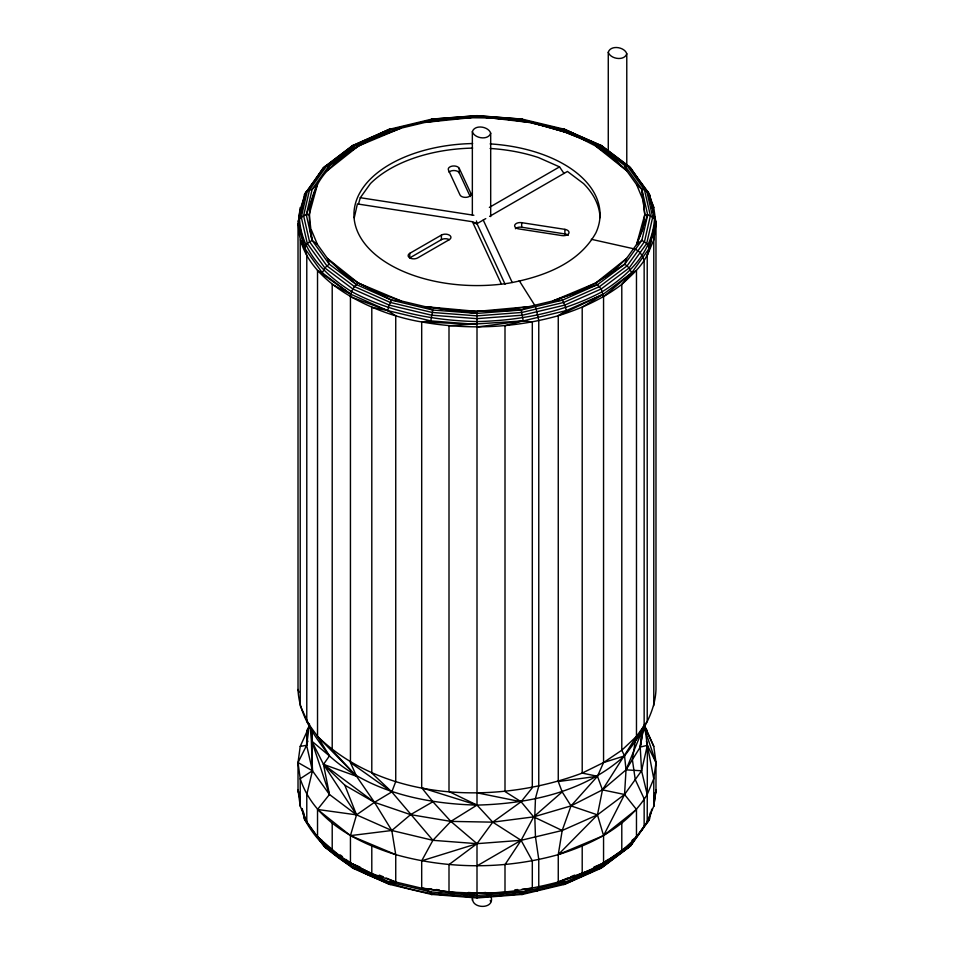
<?xml version="1.0" encoding="UTF-8"?>
<svg xmlns="http://www.w3.org/2000/svg" width="954" height="954" viewBox="0 0 954 954"><rect width="100%" height="100%" fill="white"/><g stroke="black" fill="none" stroke-linecap="round" stroke-linejoin="round"><path stroke-width="1.43" d="M562.347 884.119L564.851 884.263L601.247 868.14L629.163 847.14L647.217 821.883L647.372 745.312L644.379 724.384M646.407 741.067L647.372 745.312L641.565 770.772L624.548 794.491L597.466 814.859L562.192 830.493L521.099 840.319L477 843.67L432.901 840.319L391.808 830.493L356.534 814.859L329.452 794.491L312.435 770.772L306.628 745.312L306.783 730.621L309.287 725.839M311.04 728.057L312.435 732.183L311.791 741.127L312.435 770.772L306.783 794.491L306.783 821.883L319.817 840.14M651.761 809.171L649.519 819.009L631.667 843.873L603.286 865.23L566.294 881.615L523.221 891.918L477 893.29L449 892.014L421.692 888.234L395.743 882.021L395.743 854.629L391.808 830.493L374.481 802.326L356.534 776.282L350.44 762.556L350.44 296.742L351.501 291.554L354.399 286.546L358.346 283.04L400.823 300.856L425.15 306.663L450.753 310.217L477 311.409L521.182 310.038L562.347 300.188L597.693 284.53L624.822 264.115L641.875 240.348L647.694 214.841L641.875 189.345L624.822 165.567L597.693 145.163L562.347 129.505L521.182 119.655L477 116.305L432.818 119.655L391.653 129.505L356.307 145.163L329.178 165.567L312.125 189.345L306.306 214.841L312.125 240.348L329.178 264.115L356.307 284.53L391.653 300.188L432.818 310.038L477 313.389L521.182 310.038L528.85 306.663L553.177 300.856L575.632 292.914L595.654 283.04L624.822 264.115L626.504 258.51L636.58 244.474L642.734 229.687L644.797 214.531L641.875 189.345L636.58 184.599L626.504 170.551L612.754 157.589L595.654 146.034L580.879 138.461L564.673 131.938L547.25 126.56L528.85 122.398L509.734 119.524L477 116.305L470.417 117.736L425.15 122.398L400.823 128.218L389.149 129.362L352.753 145.485L323.299 167.868L304.481 194.616L298.018 223.665L298.018 689.48C298.984 714.94 314.677 736.393 329.452 755.914C369.413 792.035 424.566 803.769 477 805.093C529.434 803.769 584.587 792.035 624.548 755.914C639.323 736.393 655.016 714.94 655.982 689.48L655.982 223.665L653.776 207.507L648.434 192.577L629.163 166.485L601.247 145.485L563.695 129.064L562.347 129.505L564.673 131.938L597.693 145.163L626.504 170.551L624.822 165.567L629.163 166.485L649.519 194.616L655.982 223.665L653.776 239.836L653.776 705.65M563.695 884.561L602.499 866.983L603.56 863.024L603.56 835.621L597.466 814.859L602.463 789.876L636.473 736.393L647.217 721.415L647.217 255.6L655.601 221.304L648.434 192.577L644.475 189.846L641.875 189.345L644.797 214.531L636.58 244.474L641.875 240.348L646.717 243.461L649.519 247.992C645.894 263.352 632.776 274.036 621.793 284.411C602.833 298.864 580.95 308.714 558.257 315.738C513.956 328.236 466.959 329.965 421.692 321.939C365.12 312.757 274.311 268.157 304.588 196.989M300.224 207.507L298.399 221.304L306.783 255.6L306.783 721.415L317.527 736.393L329.452 755.914L323.489 764.369L329.452 794.491L317.527 809.469L317.527 836.873L324.837 847.14L352.753 868.14L389.149 884.263L391.653 884.119M390.305 884.561L351.501 866.983L350.44 863.024L350.44 835.621L356.534 814.859L374.481 802.326L391.808 791.915L395.743 781.553L395.743 315.738L387.706 310.599L350.714 294.214L322.333 272.856L324.837 267.931L329.178 264.115L327.496 258.51L358.346 283.04L378.368 292.914L400.823 300.856L391.653 300.188L358.346 283.04L341.246 271.473L327.496 258.51L317.42 244.474L312.125 240.348C306.115 216.009 309.788 189.262 327.496 170.551C347.065 149.408 373.658 136.625 400.823 128.218L358.346 146.034L329.178 165.567L324.837 166.485L304.481 194.616L308.428 189.429M302.239 809.171L304.481 819.009L306.783 821.883L300.224 806.118L298.018 789.96L298.018 762.556L300.224 746.386L308.428 728.319M300.224 806.118L300.224 778.714L298.018 762.556L306.628 745.312L309.513 724.026M644.713 725.839L653.776 746.386L655.982 762.556L653.776 778.714L653.776 806.118L647.217 821.883L649.519 819.009L648.434 821.048L630.701 845.757L617.977 854.832M655.982 789.96L653.776 806.118L655.982 789.96L655.982 762.556L644.355 728.117M472.349 215.115L472.349 131.7C474.639 124.247 488.555 126.345 490.69 133.178L490.69 216.594M490.69 133.178C488.4 140.632 474.484 138.533 472.349 131.7M608.27 150.505L608.27 52.255C610.584 44.731 624.62 46.853 626.778 53.746L626.778 165.388M490.69 895.818C496.235 909.162 472.576 909.484 472.564 898.966M626.778 53.746C624.465 61.271 610.429 59.16 608.27 52.255M310.897 728.57L312.435 770.772L300.224 778.714C313.783 820.357 356.569 842.454 395.743 854.629C448.583 869.44 505.417 869.44 558.257 854.629L597.466 814.859L571.017 805.891L562.192 791.915L558.257 781.553L558.257 315.738L566.294 310.599L564.851 305.065L562.347 300.188L553.177 300.856L595.654 283.04L601.247 288.943L603.56 296.742L603.56 762.556L597.466 776.282L571.017 805.891L562.192 830.493L558.257 854.629L558.257 882.021C529.017 889.7 498.537 894.769 468.271 892.491M643.711 725.815L640.229 747.089L641.565 770.772L647.217 794.491C627.863 826.331 592.732 843.908 558.257 854.629L603.56 835.621L636.473 809.469L624.548 794.491L602.463 789.876L571.017 805.891L533.656 816.874L492.741 822.157L450.837 821.394L410.578 814.644L374.481 802.326L344.835 785.202L323.489 764.369L311.791 741.127L311.099 728.319M643.807 726.912L640.229 747.089L626.027 769.866L602.463 789.876L597.466 776.282L582.202 773.086C497.761 804.89 385.476 802.135 317.527 736.393L317.527 270.578L322.333 272.856L304.481 247.992L300.224 239.836L300.224 705.65L312.435 732.183M567.868 877.99L558.257 882.021L566.294 881.615L564.851 884.263L521.874 894.554L523.221 891.918L532.308 888.234L532.308 860.83L521.099 840.319L492.741 822.157L477 805.093L449 791.546L449 325.731L523.221 320.902L566.294 310.599L603.286 294.214L631.667 272.856L636.473 270.578L636.473 736.393L621.793 750.226L603.56 762.556L582.202 773.086L582.202 307.271L603.286 294.214L558.257 315.738M298.018 223.665L304.481 247.992L307.283 243.461L312.125 240.348L309.203 214.531L317.42 184.599L312.125 189.345L307.283 190.955L301.297 217.214L307.283 243.461L324.837 267.931L352.753 288.943L389.149 305.065L431.53 315.19L477 318.648L522.47 315.19L564.851 305.065L601.247 288.943L629.163 267.931L646.717 243.461L652.703 217.214L646.717 190.955M354.268 217.727L357.404 203.941L472.433 221.733L477 223.665L505.095 284.22M300.224 746.386L306.628 745.312L307.593 741.067M650.342 812.665L648.434 821.048L646.717 822.67M654.003 799.345L655.601 792.321L654.003 797.949M306.628 745.312L307.713 740.972M300.796 212.861L298.399 221.304L305.566 192.577L307.283 190.955M301.595 210.035L302.788 205.814M647.217 821.883L648.016 819.069M358.501 204.013L360.302 197.705L370.438 183.585A123.054 71.037 0 0 1 472.635 148.108M329.178 165.567L327.496 170.551L358.346 146.034L356.307 145.163L352.753 145.485L323.299 167.868L315.047 180.211M644.797 214.531L650.389 215.759L654.48 219.098C652.297 252.071 628.984 274.835 602.499 291.554C563.933 312.232 520.455 320.604 477 321.57C433.545 320.604 390.067 312.232 351.501 291.554C325.016 274.835 301.702 252.071 299.52 219.098L303.61 215.759L306.306 214.841L317.42 184.599M636.58 244.474L647.694 214.841M647.217 255.6L653.776 239.836L655.601 221.304L649.519 247.992L631.667 272.856L621.793 284.411L621.793 750.226L624.548 755.914L626.027 769.866L624.548 794.491L603.56 835.621M647.217 794.491L653.776 778.714L647.372 745.312L640.229 747.089L641.565 732.183L626.027 769.866L641.565 770.772M431.065 120.121L432.126 119.059L477 115.649L521.874 119.059L564.851 129.362L580.712 136.994M636.473 809.469L636.473 836.873L630.701 845.757L602.499 866.983L565.746 883.261L522.613 893.624M641.839 830.23L644.153 826.164L644.153 798.76L635.245 779.585L632.383 759.682L635.245 741.008L644.153 725.696L644.153 259.882L640.194 252.56L635.531 249.185L591.289 239.287M505 892.014L505 864.61L521.099 840.319L533.656 816.874L562.192 791.915M421.692 860.83L432.901 840.319L450.837 821.394L477 805.093L477 311.409L425.15 306.663L432.818 310.038L430.779 320.902L421.692 321.939L421.692 787.765L432.901 801.742L450.837 821.394L477 843.67L477 897.964L431.53 894.399L430.779 891.918L421.692 888.234L421.692 860.83L477 843.67L492.741 822.157L521.099 801.742L532.308 787.765L532.308 321.939L523.221 320.902L477 327.007M391.653 300.188L389.149 305.065L387.706 310.599L430.779 320.902L477 324.42L421.692 321.939M310.086 187.127L313.389 182.512M603.286 865.23L558.257 882.021C587.235 873.065 615.604 859.423 636.473 836.873L631.93 840.474M521.182 119.655L564.673 131.938L521.182 119.655L521.874 119.059L522.935 120.121M603.56 296.742L631.667 272.856L629.163 267.931L624.822 264.115M593.948 867.055L603.56 863.024L608.103 859.411M599.601 868.653L603.047 866.053M605.349 864.336L611.085 860.007M477 843.67L449 864.61L449 892.014M603.56 863.024L631.667 843.873M477 865.886L521.099 840.319M409.767 253.347L441.404 235.089A5.593 3.232 0 0 1 449.31 235.089A5.593 3.232 0 0 1 449.31 239.657L417.673 257.914A5.593 3.232 0 0 1 409.767 257.914A5.593 3.232 0 0 1 409.767 253.347L409.767 257.914L441.404 239.657A5.593 3.232 0 0 1 449.31 239.657M489.366 207.4L559.533 166.878L564.005 173.437M474.066 223.212L477 223.665L485.789 218.597M489.617 216.379L567.439 171.446L583.562 183.585A123.054 71.037 0 0 1 600.03 217.679M432.901 801.742L410.578 814.644L391.808 830.493L350.44 835.621L317.527 809.469L356.534 814.859L344.835 785.202M390.305 129.064L354.399 144.972L326.84 165.71L309.525 189.846L303.61 215.759L309.525 241.672L326.84 265.808L354.399 286.546L390.305 302.454L432.126 312.447L477 315.857L521.874 312.447L563.695 302.454L599.601 286.546L627.16 265.808L644.475 241.672L650.389 215.759L644.475 189.846L627.16 165.71L599.601 144.972L563.695 129.064M351.501 146.642L355.58 144.841M358.31 143.625L370.557 138.199M373.288 136.994L389.149 129.362L432.126 119.059L432.818 119.655L470.417 117.736L490.165 117.962L509.734 119.524M638.953 180.211L630.701 167.868L601.247 145.485L597.693 145.163L595.654 146.034L626.504 170.551M570.611 876.845L574.725 875.116M356.307 145.163L400.823 128.218M553.177 300.856L597.693 284.53M432.818 119.655L425.15 122.398L450.753 118.856L470.417 117.736M603.56 762.556L624.548 755.914M558.257 781.553L597.466 776.282M306.306 214.841L309.203 214.531M477 893.29L485.729 892.491M514.838 889.832L517.748 889.557M522.124 889.164L532.308 888.234M431.53 119.226L477 115.768L522.47 119.226M302.227 808.837L304.481 819.009L322.333 843.873L350.714 865.23L387.706 881.615L430.779 891.918L477 895.436L523.221 891.918M522.935 893.504L477 896.987L431.065 893.504M485.836 896.653L490.249 896.319M499.085 895.651L503.509 895.305M510.867 894.745L515.291 894.411M477 897.964L522.47 894.399M322.07 840.474L317.527 836.873L332.207 850.694L350.44 863.024L387.706 881.615L395.743 882.021L386.131 877.99M438.709 894.411L443.133 894.745M450.491 895.305L454.915 895.651M463.751 896.319L468.164 896.653M431.876 889.164L421.692 888.234L477 895.436M436.252 889.557L439.162 889.832M477 115.649L477 116.305L528.85 122.398M477 116.305L490.165 117.962M425.15 306.663L477 313.389M360.302 197.705L473.876 215.27M521.671 222.664L564.887 229.354A5.593 3.232 0 0 1 568.846 233.313A5.593 3.232 0 0 1 561.989 235.59L518.773 228.912A5.593 3.232 0 0 1 514.814 224.953A5.593 3.232 0 0 1 521.671 222.664L521.671 227.231A5.593 3.232 0 0 0 515.375 228.745M521.671 227.231L564.887 233.921A5.593 3.232 0 0 1 568.286 235.423M477 792.822L521.099 801.742L533.656 816.874L562.192 830.493M431.399 893.624C383.305 884.632 330.74 866.292 305.566 821.048L304.481 819.009M431.53 894.399L432.126 894.554L389.149 884.263L387.706 881.615M421.692 787.765L477 805.093M345.897 859.411L350.44 863.024L371.798 873.554L395.743 882.021M356.534 814.859L323.489 764.369L356.534 776.282L332.207 750.226L332.207 284.411L350.714 294.214L317.527 270.578M350.44 296.742L387.706 310.599L371.798 307.271L371.798 773.086L391.808 791.915L432.901 840.319M580.879 138.461L597.693 145.163M350.44 835.621L395.743 854.629M350.44 863.024L360.052 867.055M379.275 875.116L383.389 876.845M583.443 138.199L595.69 143.625M598.42 144.841L602.499 146.642M559.533 166.878L538.521 157.577A123.054 71.037 0 0 0 490.141 148.466M298.018 762.556L312.435 770.772M535.576 890.523L537.293 890.857L538.76 886.695L538.76 859.292L535.468 836.885L534.789 816.541L535.468 798.307L538.76 786.215L538.76 320.401L535.576 306.592L519.226 280.679M521.099 801.742L505 791.546L505 325.731L523.221 320.902L521.182 310.038M350.44 762.556L391.808 791.915M323.489 764.369L374.481 802.326M336.023 854.832L324.837 847.14L321.486 842.477M342.915 860.007L348.651 864.336M350.953 866.053L354.399 868.653M340.22 854.903L342.498 856.704M329.452 755.914L311.791 741.127L329.452 794.491M317.527 836.873L350.714 865.23M327.496 258.51L356.307 284.53M307.283 822.67L305.566 821.048L303.658 812.665M317.527 736.393L356.534 776.282M640.611 182.512L643.914 187.127M645.572 189.429L649.519 194.616L655.982 223.665M645.572 728.319L647.217 730.621M647.372 745.312L655.982 762.556M470.823 193.316A5.593 3.232 0 0 1 466.864 197.263A5.593 3.232 0 0 1 460.019 194.986L448.44 170.027A5.593 3.232 0 0 1 452.387 166.079A5.593 3.232 0 0 1 459.244 168.357L470.823 193.316L470.823 195.594M483.237 220.064L512.215 282.491M459.244 168.357L459.244 172.924L470.215 196.572M472.433 221.733L501.41 284.161M644.618 726.483L653.776 746.386M649.948 198.301L653.776 207.507M636.58 184.599L642.734 199.374M311.266 229.687L317.42 244.474M298.018 689.48L298.948 692.234M490.273 900.397L490.69 901.78M299.997 799.345L298.018 789.96L299.162 794.122M306.019 819.104L306.783 821.883M298.018 789.96L298.984 794.312M476.44 220.946L477 223.665M621.793 823.29L621.793 850.694M582.202 846.15L582.202 873.554M564.887 229.354L564.887 233.921M472.349 897.32L472.349 900.302M441.404 235.089L441.404 239.657M371.798 846.15L371.798 873.554M332.207 823.29L332.207 850.694M472.635 143.541A123.054 71.037 0 0 0 355.305 225.049A123.054 71.037 0 0 0 508.852 283.159C542.134 276.982 578.446 264.198 595.856 232.919A123.054 71.037 0 0 0 490.141 143.899M449 172.149A5.593 3.232 0 0 1 454.569 170.563A5.593 3.232 0 0 1 459.244 172.924M626.504 258.51L612.754 271.473L595.654 283.04L626.504 258.51M528.85 306.663L503.247 310.217L477 311.409L528.85 306.663"/></g></svg>
